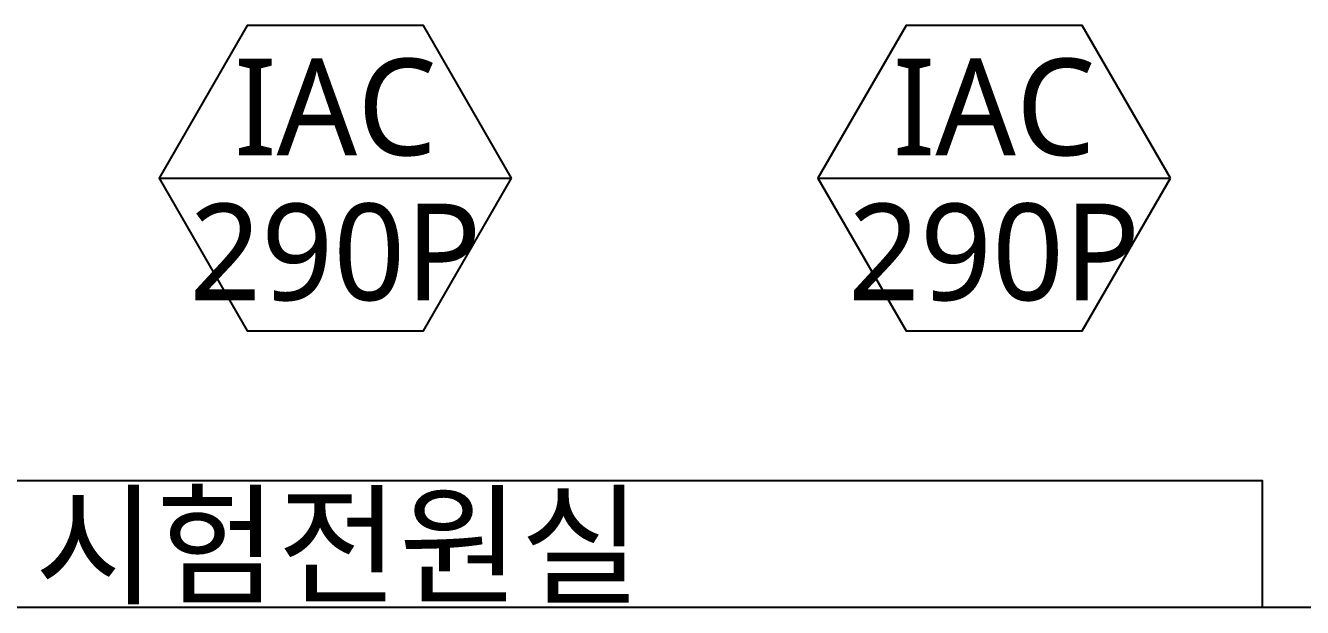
# Model space of a CAD drawing. Header units: millimetres. Extents: x 10547 to 11305, y 9897 to 10391.
# Drawn here: x 10794.47 to 10827.49, y 10049.25 to 10064.3 of the extents above; entities that cross this region are included whole.
import ezdxf
from ezdxf.enums import TextEntityAlignment as Align

# ---------------------------------------------------------------- set-up
doc = ezdxf.new("R2010")
doc.units = ezdxf.units.MM
doc.layers.add('LG-장비번호', color=7, linetype='Continuous')
doc.layers.add('실명', color=231, linetype='Continuous')
doc.styles.add('LG전자', font='')
doc.styles.get('LG전자').set_extended_font_data('Malgun Gothic')

msp = doc.modelspace()

# ---------------------------------------------------------------- linework, layer by layer
at = {"layer": 'LG-장비번호', "color": 1}
for p, q in [((10797.926, 10060.353), (10807.041, 10060.353)), ((10814.959, 10060.353), (10824.074, 10060.353))]:
    msp.add_line(p, q, dxfattribs=at)
at = {"layer": 'LG-장비번호', "color": 252}
msp.add_line((11218.883, 10049.248), (10546.997, 10049.248), dxfattribs=at)
at = {"layer": 'LG-장비번호', "color": 1}
for points in [[(10807.041, 10060.353), (10804.762, 10064.3), (10800.205, 10064.3), (10797.926, 10060.353), (10800.205, 10056.406), (10804.762, 10056.406)], [(10824.074, 10060.353), (10821.795, 10064.3), (10817.238, 10064.3), (10814.959, 10060.353), (10817.238, 10056.406), (10821.795, 10056.406)]]:
    msp.add_lwpolyline(points, close=True, dxfattribs=at)
at = {"layer": '실명', "color": 1}
msp.add_lwpolyline([(10778.518, 10049.248), (10778.518, 10052.533), (10826.449, 10052.533), (10826.449, 10049.248)], close=True, dxfattribs=at)

# ---------------------------------------------------------------- texts
at = {"layer": 'LG-장비번호', "style": 'LG전자'}
for s, p in [('IAC', (10802.483, 10062.194)), ('IAC', (10819.516, 10062.194)), ('290P', (10802.483, 10058.446)), ('290P', (10819.516, 10058.446)), ('시험전원실', (10802.555, 10050.891))]:
    msp.add_text(s, height=2.5, dxfattribs=at).set_placement(p, align=Align.MIDDLE)

doc.saveas('drawing.dxf')
